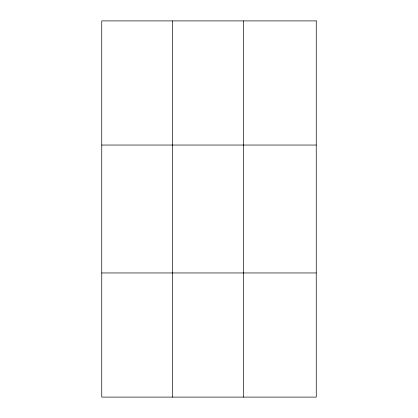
<?xml version="1.0" encoding="UTF-8"?>
<svg xmlns="http://www.w3.org/2000/svg" width="418" height="418" viewBox="0 0 418 418"><rect width="100%" height="100%" fill="white"/><g stroke="black" fill="none" stroke-linecap="round" stroke-linejoin="round"><path stroke-width="0.63" d="M172.54 397.1L172.54 20.9M243.318 397.1L243.318 20.9M101.757 145.046L316.243 145.046M101.757 272.954L316.243 272.954M316.243 20.9L316.243 397.1L101.757 397.1L101.757 20.9L316.243 20.9"/></g></svg>
